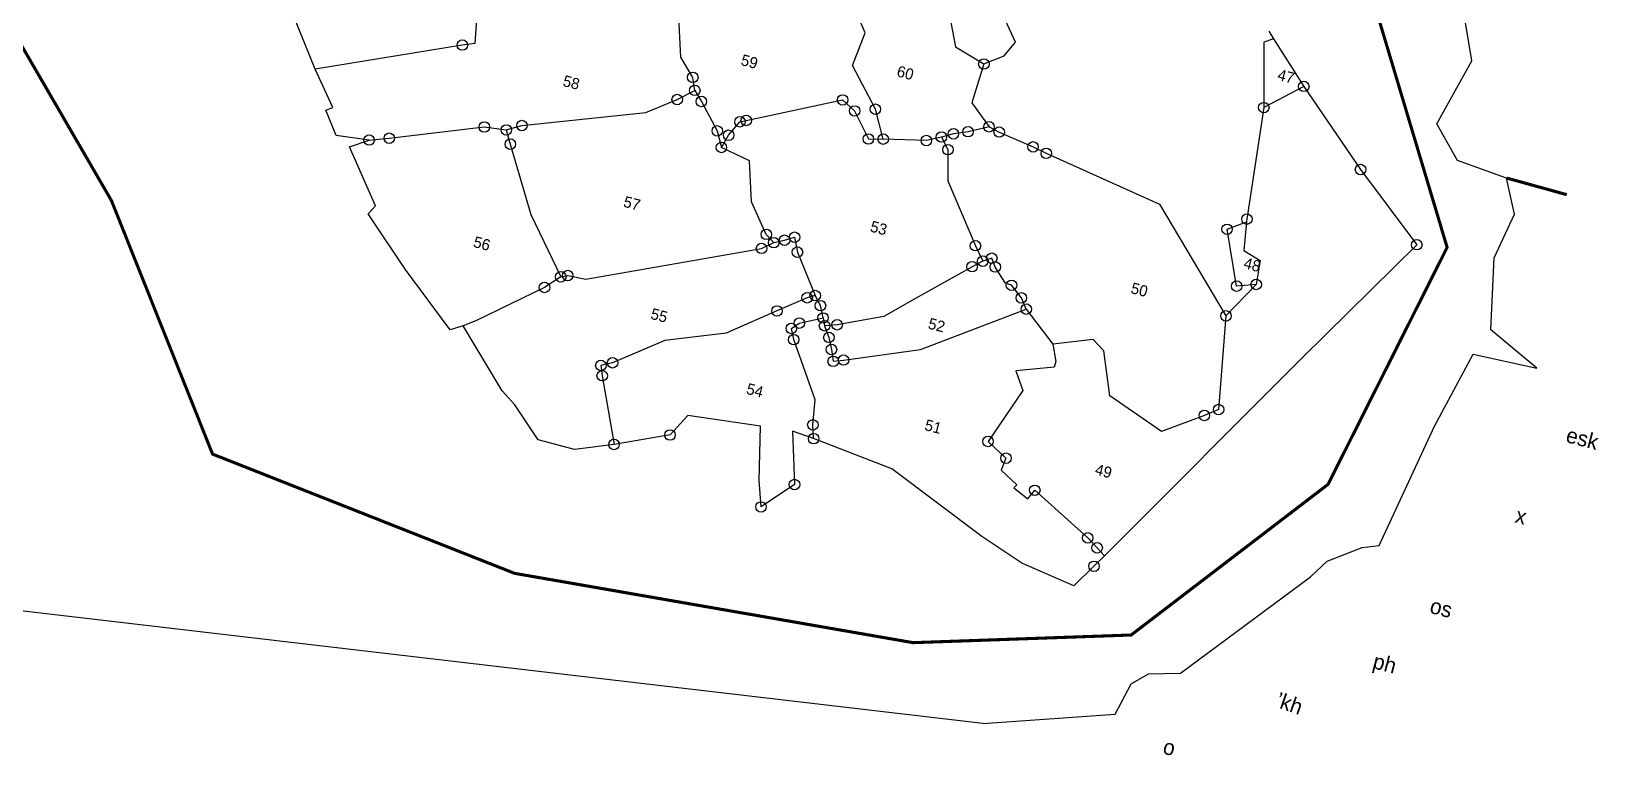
# Model space of a CAD drawing. Header units: metres. Extents: x 338290 to 342248, y 1766970 to 1770392.
# Drawn here: x 339211 to 340462, y 1767477 to 1768052 of the extents above; entities that cross this region are included whole.
import ezdxf

# ---------------------------------------------------------------- set-up
doc = ezdxf.new("R2010")
doc.units = ezdxf.units.M
doc.header["$MEASUREMENT"] = 0
doc.linetypes.add('DASHDOT', pattern=[1, 0.5, -0.25, 0, -0.25])
doc.linetypes.add('DIVIDE', pattern=[1.25, 0.5, -0.25, 0, -0.25, 0, -0.25])
for name, color, linetype in [('OFF', 1, 'Continuous'), ('POLY_PARCEL', 6, 'Continuous'), ('POLY_WATER', 4, 'Continuous'), ('SYM_STONE', 1, 'Continuous'), ('TEXT_MAPOUT', 7, 'Continuous'), ('TEXT_PARCEL', 7, 'Continuous'), ('V_BOUND_STREAM_LINE', 7, 'DASHDOT'), ('V_DIVIDE_LINE', 7, 'DIVIDE')]:
    doc.layers.add(name, color=color, linetype=linetype)
doc.styles.add('TEXT_MAP', font='')
doc.styles.get('TEXT_MAP').set_extended_font_data('Kruti Dev 050')

# ---------------------------------------------------------------- blocks, each defined once
blk = doc.blocks.new('STONE')
blk.add_circle((0, 0), 0.851)
blk = doc.blocks.new('FDD')
at = {"layer": 'OFF'}
blk.add_lwpolyline([(3095.43, 7457.79), (2936.87, 7435.66), (2936.87, 7435.66)], dxfattribs=at)
at = {"layer": 'POLY_PARCEL'}
for points in [[(3068.63, 7561.17), (3071.48, 7563.26), (3072.7, 7565.88), (3069.73, 7569.48), (3069.21, 7573.47), (3063.15, 7583.07), (3054.18, 7582.72), (3052.26, 7579.98), (3053.43, 7577.54), (3053.71, 7573.82)], [(3113, 7576.96), (3111.64, 7576.03), (3114.28, 7565.79)], [(3053.71, 7573.82), (3059.41, 7568.23), (3061.28, 7567.36), (3063.51, 7562.68), (3068.63, 7561.17)], [(3119.68, 7570.75), (3114.28, 7565.79)], [(3114.28, 7565.79), (3116.2, 7547.62), (3116.27, 7547.18)], [(3055.93, 7545.28), (3053.48, 7549.65), (3048.12, 7555.56), (3048.76, 7561.2), (3047.48, 7562.83)], [(3068.63, 7561.17), (3068.34, 7554.62), (3072.01, 7551.54)], [(3024.41, 7545.21), (3023.56, 7547.17), (3020.87, 7549.86), (3018.58, 7557)], [(2986.54, 7551.36), (2988.02, 7543.54), (2986.12, 7542.8), (2964.06, 7533)], [(3072.01, 7551.54), (3068.92, 7549.91), (3066.71, 7548.98), (3064.96, 7547.99)], [(3072.01, 7551.54), (3073.82, 7551.13), (3079.73, 7550.2), (3082.06, 7549.73), (3101.87, 7546.41), (3116.87, 7531.61)], [(3030.91, 7537.36), (3031.55, 7539.57), (3032.77, 7542.13), (3033.7, 7542.6), (3047.97, 7549.76), (3050.3, 7548.53), (3053.6, 7544.7), (3055.93, 7545.28)], [(3064.96, 7547.99), (3062.75, 7546.82), (3055.93, 7545.28)], [(3064.96, 7547.99), (3066.5, 7546.28), (3067.75, 7541.4), (3074.75, 7532.35), (3076.52, 7530.23)], [(3120.32, 7537.77), (3117.33, 7536.7), (3113.5, 7545.22), (3116.27, 7547.18)], [(3116.27, 7547.18), (3116.98, 7542.6), (3119.97, 7541.67), (3120.32, 7537.77)], [(2996.49, 7531.3), (2998.76, 7532.63), (3017.64, 7539.72), (3022.03, 7543.05), (3024.41, 7545.21)], [(3024.41, 7545.21), (3025.89, 7543.74), (3029.59, 7539.78), (3030.91, 7537.36)], [(3043.02, 7524.58), (3041.51, 7525.57), (3037.84, 7530.05), (3035.86, 7536.43), (3030.91, 7537.36)], [(3120.32, 7537.77), (3116.87, 7531.61)], [(2975.41, 7524.1), (2978.49, 7525.21), (2992.92, 7530.86), (2996.49, 7531.3)], [(2996.49, 7531.3), (2997.7, 7529.24), (3003.79, 7519.08), (3011.03, 7510.51)], [(3085.3, 7524.5), (3084.07, 7526.05), (3082.01, 7527.63), (3080.98, 7527.69), (3078.72, 7529.82), (3077.82, 7531.06), (3076.52, 7530.23)], [(3116.87, 7531.61), (3119.55, 7516.63), (3117.56, 7515.12), (3111.52, 7510.87), (3101.95, 7514.34), (3099.14, 7521.14), (3097.01, 7522.44), (3090.88, 7520.09)], [(3076.52, 7530.23), (3075.08, 7528.93), (3067.42, 7521.57), (3063.3, 7517.52), (3056.3, 7514.3), (3054.37, 7513.63)], [(3043.02, 7524.58), (3044.61, 7525.41), (3046.06, 7526.28), (3047.12, 7524.06), (3051.67, 7517.99)], [(3011.03, 7510.51), (3012.07, 7511), (3015.08, 7511.15), (3041.33, 7523.18), (3043.02, 7524.58)], [(3054.37, 7513.63), (3055.53, 7511.99), (3056.43, 7510.2), (3057.18, 7508.42), (3058.76, 7509.04), (3070.39, 7513.86), (3085.3, 7524.5)], [(3085.3, 7524.5), (3090.88, 7520.09)], [(3051.67, 7517.99), (3050.5, 7517.31), (3046.31, 7514.01), (3039.24, 7508.46), (3029.95, 7504.79), (3022.67, 7499.16), (3020.95, 7498.27), (3021.57, 7496.71), (3026.24, 7486.42)], [(3053.82, 7514.8), (3052.91, 7516.62), (3051.67, 7517.99)], [(3090.88, 7520.09), (3092.06, 7517.5), (3092.06, 7516.54), (3086.16, 7514.41), (3088.08, 7511.6), (3084.72, 7502.2), (3088.22, 7500.3), (3087.94, 7498.24), (3091.03, 7496.59), (3090.69, 7495.98), (3093.3, 7494.81), (3094.05, 7496.46), (3104.29, 7491.17), (3106.17, 7489.99), (3107.67, 7489.04)], [(3057.28, 7495.5), (3056.6, 7497.63), (3055.94, 7501.63), (3050.11, 7510.2), (3049.28, 7511.85), (3050.31, 7513.02), (3053.82, 7514.8)], [(3053.82, 7514.8), (3054.37, 7513.63)], [(3011.03, 7510.51), (3008.92, 7508.18), (2999.54, 7500.15), (2997.73, 7498.84)]]:
    blk.add_lwpolyline(points, dxfattribs=at)
at = {"layer": 'POLY_WATER'}
for points in [[(3111.93, 7577.95), (3113, 7576.96), (3119.68, 7570.75), (3131.98, 7560.04), (3143.87, 7550.56), (3130.55, 7528.2), (3107.71, 7489.1), (3107.67, 7489.04), (3106.43, 7486.97), (3104.08, 7483.07), (3095.02, 7484.52), (3087.64, 7487.06), (3070.74, 7493.99), (3057.28, 7495.5), (3053.68, 7495.83), (3056.16, 7487.52), (3051.83, 7482.65), (3050.46, 7486.7), (3048.46, 7495.31), (3036.61, 7493.97), (3034.62, 7490.2), (3026.24, 7486.42), (3020.26, 7484.04), (3014.15, 7484.04), (3009.07, 7488.57), (3006.5, 7490.23), (2997.73, 7498.84), (2995.89, 7497.66), (2986.32, 7505.32), (2978.28, 7512.53), (2979.12, 7514.06), (2972.62, 7522.25), (2975.41, 7524.1), (2970.07, 7523.47), (2967.43, 7527), (2968.38, 7527.69), (2964.06, 7533), (2958.37, 7540.62)], [(3095.43, 7457.79), (3115.82, 7464.65), (3117.08, 7470.05), (3119.39, 7472.37), (3124.37, 7473.77), (3140.8, 7494.15), (3142.75, 7497.3), (3147.68, 7500.87), (3150.28, 7501.87), (3154.08, 7522.86), (3157.16, 7535.71), (3167.73, 7536.12), (3158.96, 7540.27), (3156.5, 7551.69), (3157.93, 7559.36), (3155.22, 7564.69), (3146.78, 7565.43), (3142.06, 7570.35), (3144.98, 7581.61), (3140.11, 7592.55)]]:
    blk.add_lwpolyline(points, dxfattribs=at)
at = {"layer": 'V_BOUND_STREAM_LINE', "const_width": 0.5}
blk.add_lwpolyline([(3166.31, 7691.82), (3145.11, 7648.16), (3122.07, 7620.51), (3114.42, 7607.85), (3148.73, 7551.38), (3139.76, 7509.38), (3115.07, 7477.72), (3081.21, 7467.6), (3015.94, 7462.16), (2963.72, 7468.49), (2937.5, 7504.08), (2889.24, 7552.79), (2847.8, 7597.05), (2812.96, 7677.42), (2778.13, 7787.78), (2789.83, 7891.36), (2806.56, 7938.15), (2817.03, 7970.51), (2879.72, 7959.99)], dxfattribs=at)
at = {"layer": 'V_DIVIDE_LINE', "ltscale": 10, "const_width": 0.5}
blk.add_lwpolyline([(3155.22, 7564.69), (3165.32, 7564.54)], dxfattribs=at)
at = {"layer": 'SYM_STONE'}
for p in [(3119.68, 7570.75), (3114.28, 7565.79), (3068.63, 7561.17), (3131.98, 7560.04), (3072.01, 7551.54), (3073.82, 7551.13), (3079.73, 7550.2), (3143.87, 7550.56), (3047.97, 7549.76), (3050.3, 7548.53), (3053.48, 7549.65), (3064.96, 7547.99), (3066.71, 7548.98), (3068.92, 7549.91), (3082.06, 7549.73), (3116.2, 7547.62), (3023.56, 7547.17), (3024.41, 7545.21), (3055.93, 7545.28), (3062.75, 7546.82), (3066.5, 7546.28), (3113.5, 7545.22), (2986.12, 7542.8), (3022.03, 7543.05), (3025.89, 7543.74), (3033.7, 7542.6), (3053.6, 7544.7), (3032.77, 7542.13), (3029.59, 7539.78), (3031.55, 7539.57), (3120.32, 7537.77), (3030.91, 7537.36), (3117.33, 7536.7), (2998.76, 7532.63), (3074.75, 7532.35), (2992.92, 7530.86), (2996.49, 7531.3), (3076.52, 7530.23), (3077.82, 7531.06), (3078.72, 7529.82), (3116.87, 7531.61), (2997.7, 7529.24), (3075.08, 7528.93), (3082.01, 7527.63), (2978.49, 7525.21), (3041.51, 7525.57), (3044.61, 7525.41), (3046.06, 7526.28), (3084.07, 7526.05), (2975.41, 7524.1), (3041.33, 7523.18), (3043.02, 7524.58), (3047.12, 7524.06), (3085.3, 7524.5), (3050.5, 7517.31), (3051.67, 7517.99), (3052.91, 7516.62), (3053.82, 7514.8), (3117.56, 7515.12), (3119.55, 7516.63), (3046.31, 7514.01), (3050.31, 7513.02), (3054.37, 7513.63), (3055.53, 7511.99), (3056.3, 7514.3), (3011.03, 7510.51), (3012.07, 7511), (3049.28, 7511.85), (3050.11, 7510.2), (3056.43, 7510.2), (3008.92, 7508.18), (3057.18, 7508.42), (3058.76, 7509.04), (3084.72, 7502.2), (3088.22, 7500.3), (3020.95, 7498.27), (3021.57, 7496.71), (3022.67, 7499.16), (3056.6, 7497.63), (3057.28, 7495.5), (3094.05, 7496.46), (3034.62, 7490.2), (3104.29, 7491.17), (3106.17, 7489.99), (3056.16, 7487.52), (3106.43, 7486.97), (3026.24, 7486.42), (3051.83, 7482.65)]:
    blk.add_blockref('STONE', p, dxfattribs=at)
at = {"layer": 'TEXT_MAPOUT', "style": 'TEXT_MAP'}
for s, p in [('esk', (3175.14, 7525.73)), ('x', (3170.47, 7511.07)), ('os', (3160.79, 7493.4)), ('ph', (3154.12, 7482.4))]:
    blk.add_text(s, height=2.5, dxfattribs=at).set_placement(p)
for s, rotation, p in [('’kh', 355.2408, (3140.44, 7472.4)), ('o', 2.2005, (3124.76, 7460.4))]:
    blk.add_text(s, height=2.5, rotation=rotation, dxfattribs=at).set_placement(p)
at = {"layer": 'TEXT_PARCEL', "style": 'TEXT_MAP'}
for s, p in [('47', (3115.16, 7570.69)), ('60', (3055.35, 7555.67)), ('59', (3030.46, 7551.06)), ('58', (3003.41, 7540.5)), ('48', (3117.56, 7539.8)), ('53', (3057.53, 7530.27)), ('50', (3100.9, 7531.27)), ('57', (3017.86, 7524.05)), ('52', (3070.58, 7517.43)), ('56', (2995.98, 7511.61)), ('55', (3026.7, 7507.6)), ('51', (3074.19, 7501.38)), ('49', (3102.7, 7501.38)), ('54', (3044.77, 7499.77))]:
    blk.add_text(s, height=1.8, dxfattribs=at).set_placement(p)

msp = doc.modelspace()

# ---------------------------------------------------------------- block references
at = {"xscale": 4.9074735365611, "yscale": 4.9074735365611, "zscale": 4.9074735365611, "rotation": 345.3688512528218}
msp.add_blockref('FDD', (316024.6, 1735927.4), dxfattribs=at)

doc.saveas('drawing.dxf')
